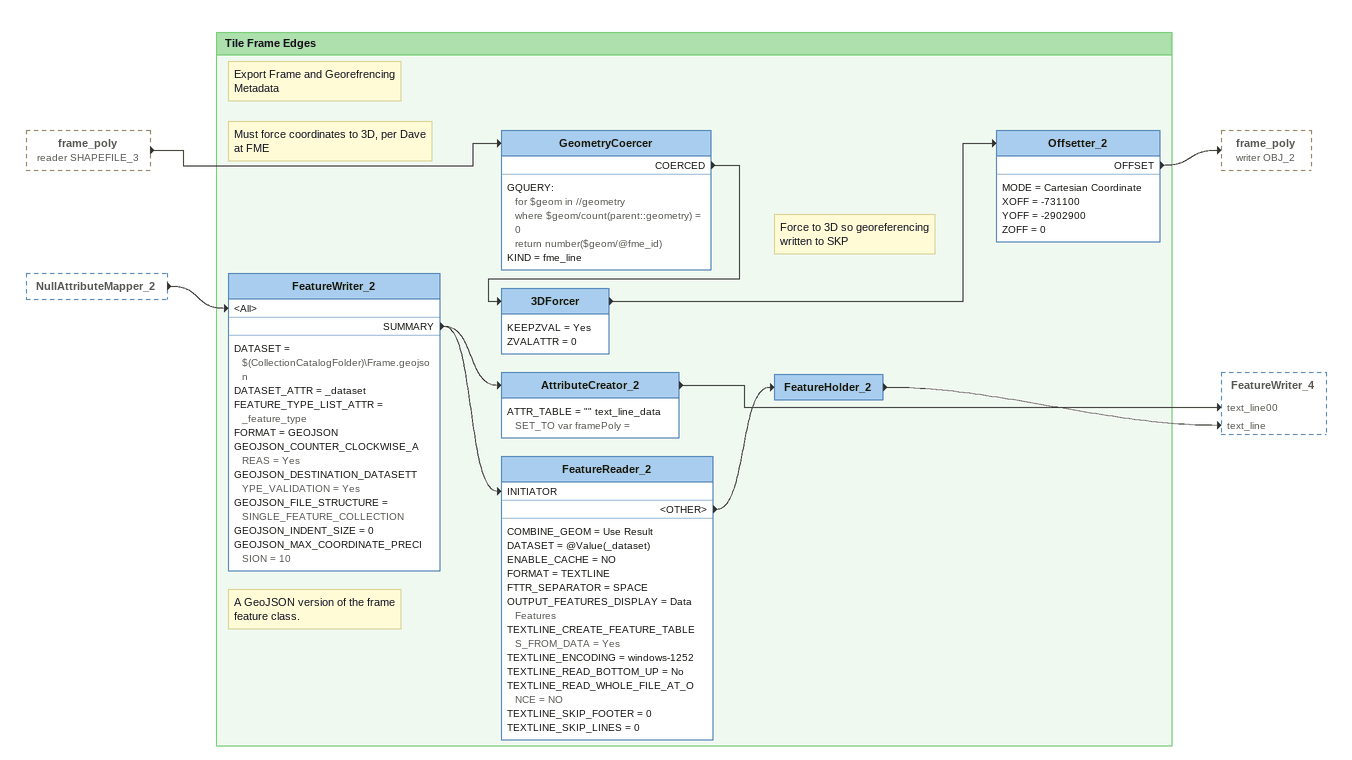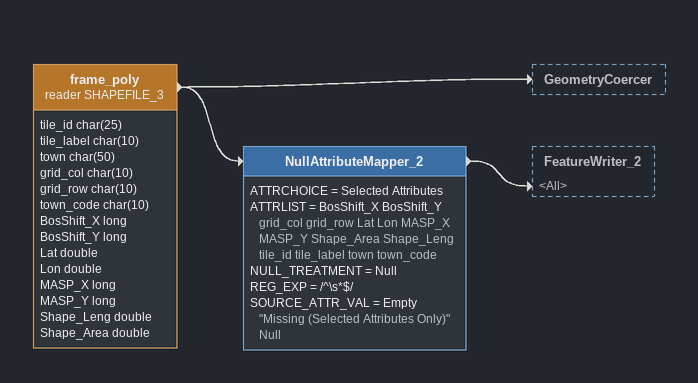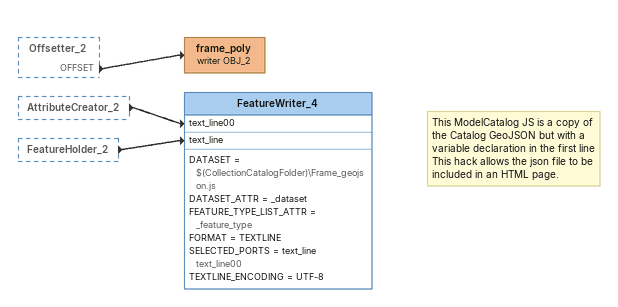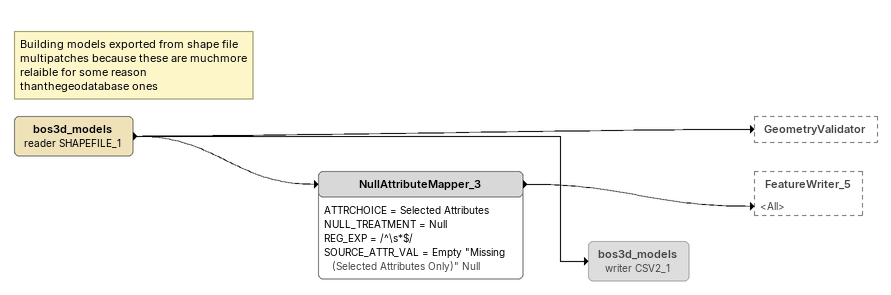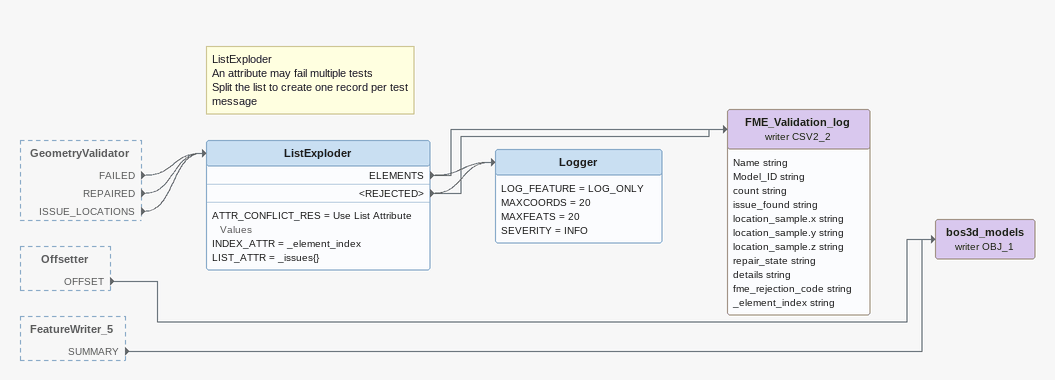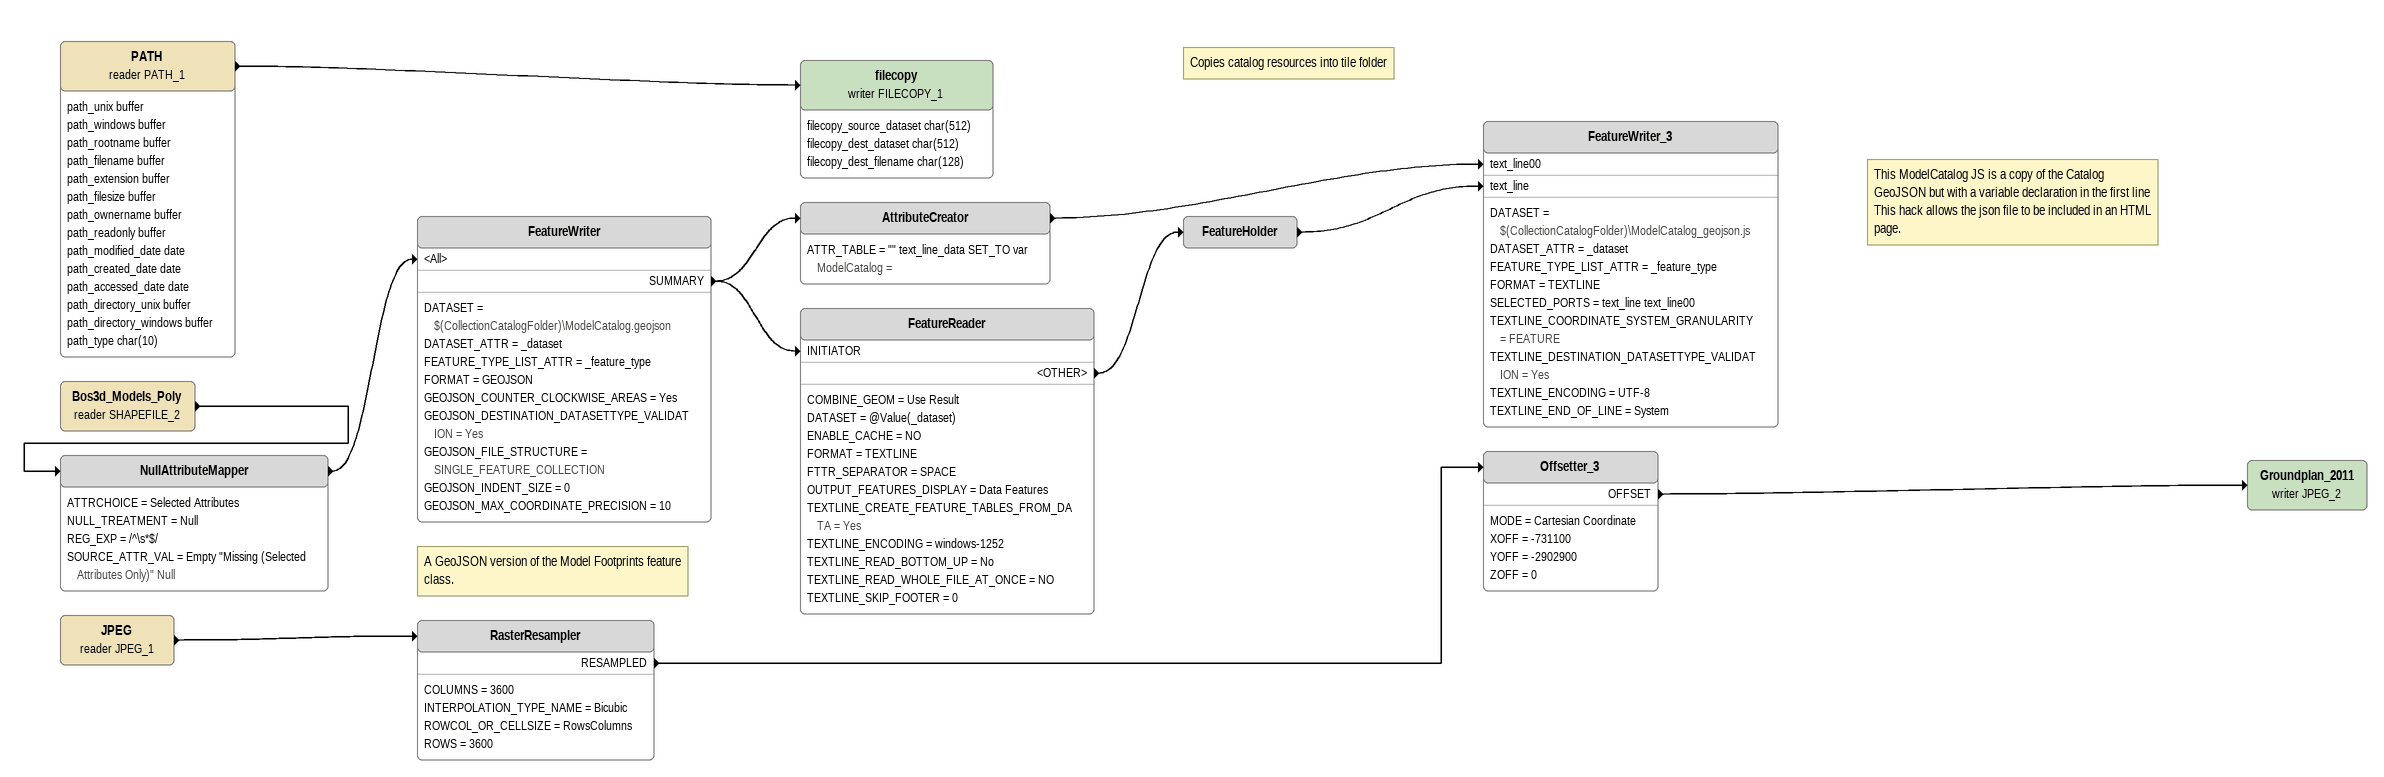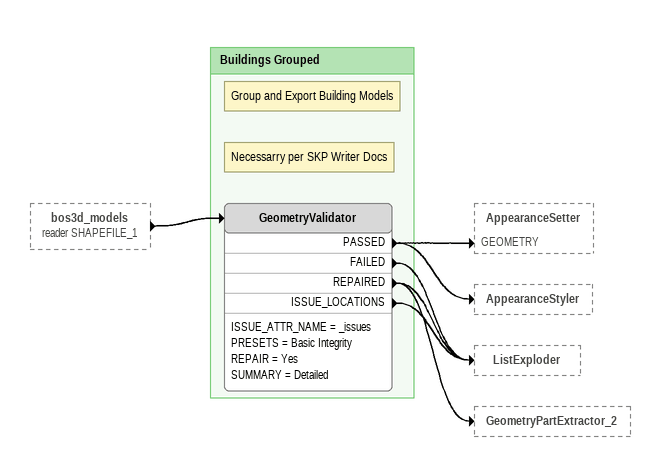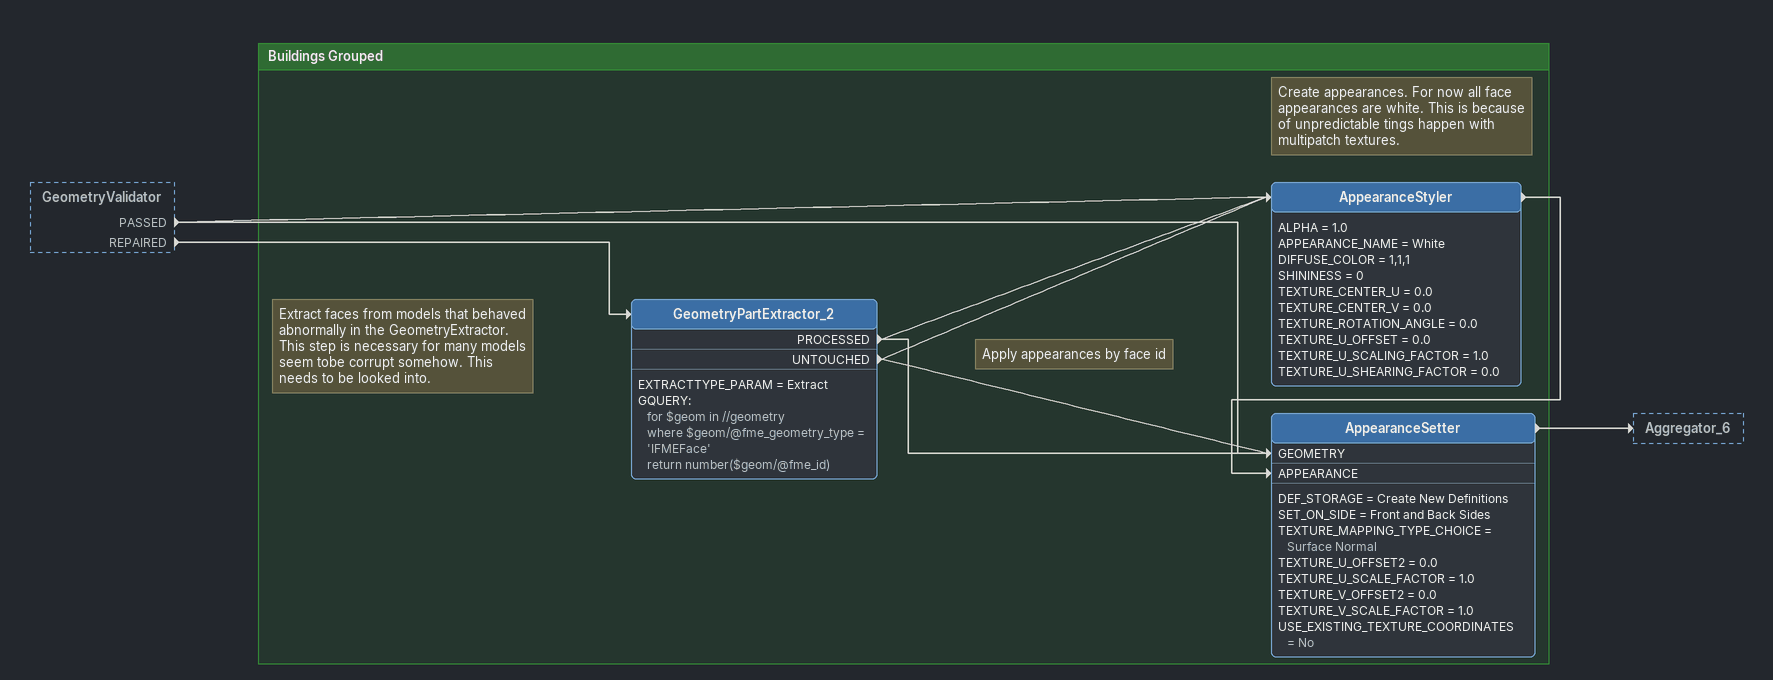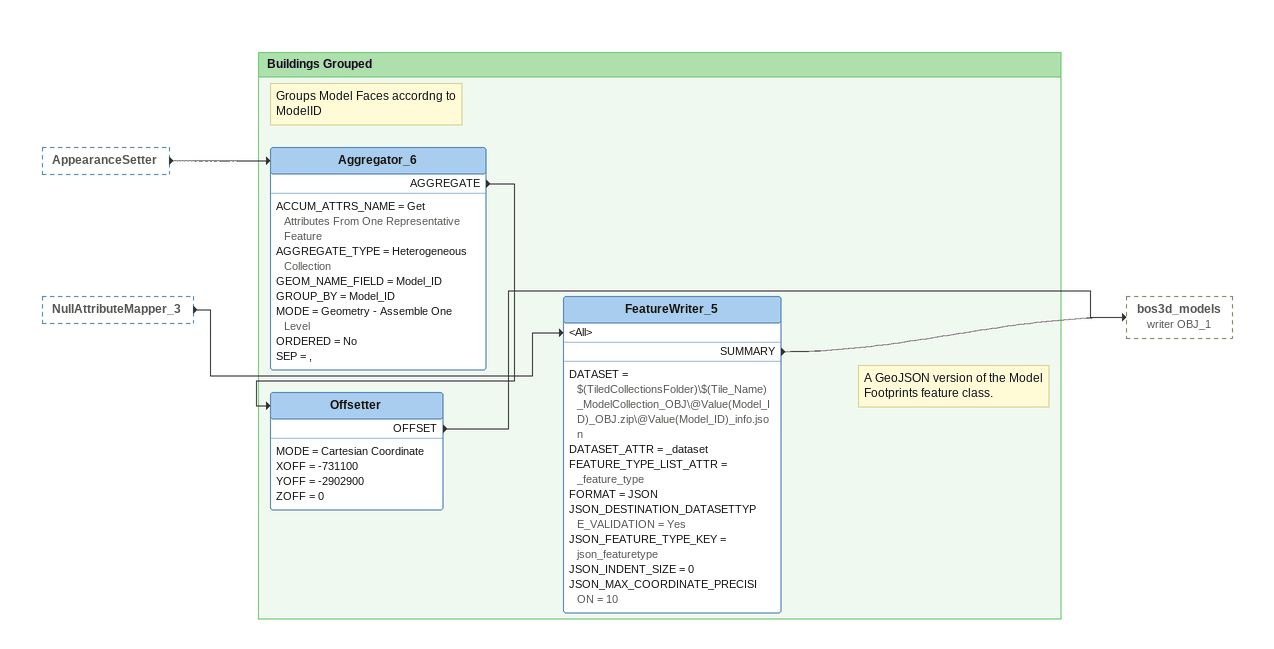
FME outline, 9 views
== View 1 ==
frame_poly (reader SHAPEFILE_3) [outside]
    -> GeometryCoercer
NullAttributeMapper_2 [outside]
    -> FeatureWriter_2 [<All>]

Bookmark: Tile Frame Edges
Note: Must force coordinates to 3D, per Dave at FME
GeometryCoercer
    GQUERY:
      for $geom in //geometry
      where $geom/count(parent::geometry) = 0
      return number($geom/@fme_id)
    KIND = fme_line
    COERCED -> 3DForcer
Note: Force to 3D so georeferencing / written to SKP
3DForcer
    KEEPZVAL = Yes
    ZVALATTR = 0
    -> Offsetter_2
Offsetter_2
    MODE = Cartesian Coordinate
    XOFF = -731100
    YOFF = -2902900
    ZOFF = 0
    OFFSET -> frame_poly (writer OBJ_2)
Note: Export Frame and Georefrencing Metadata
Note: A GeoJSON version of the frame feature class.
FeatureWriter_2
    DATASET = $(CollectionCatalogFolder)\Frame.geojson
    DATASET_ATTR = _dataset
    FEATURE_TYPE_LIST_ATTR = _feature_type
    FORMAT = GEOJSON
    GEOJSON_COUNTER_CLOCKWISE_AREAS = Yes
    GEOJSON_DESTINATION_DATASETTYPE_VALIDATION = Yes
    GEOJSON_FILE_STRUCTURE = SINGLE_FEATURE_COLLECTION
    GEOJSON_INDENT_SIZE = 0
    GEOJSON_MAX_COORDINATE_PRECISION = 10
    SUMMARY -> FeatureReader_2 [INITIATOR]
    SUMMARY -> AttributeCreator_2
AttributeCreator_2
    ATTR_TABLE = "" text_line_data SET_TO var framePoly =
    -> FeatureWriter_4 [text_line00]
FeatureReader_2
    COMBINE_GEOM = Use Result
    DATASET = @Value(_dataset)
    ENABLE_CACHE = NO
    FORMAT = TEXTLINE
    FTTR_SEPARATOR = SPACE
    OUTPUT_FEATURES_DISPLAY = Data Features
    TEXTLINE_CREATE_FEATURE_TABLES_FROM_DATA = Yes
    TEXTLINE_ENCODING = windows-1252
    TEXTLINE_READ_BOTTOM_UP = No
    TEXTLINE_READ_WHOLE_FILE_AT_ONCE = NO
    TEXTLINE_SKIP_FOOTER = 0
    TEXTLINE_SKIP_LINES = 0
    <OTHER> -> FeatureHolder_2
FeatureHolder_2
    -> FeatureWriter_4 [text_line]

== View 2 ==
frame_poly (reader SHAPEFILE_3)
    attributes: tile_id char(25), tile_label char(10), town char(50), grid_col char(10), grid_row char(10), town_code char(10), BosShift_X long, BosShift_Y long, Lat double, Lon double, MASP_X long, MASP_Y long, Shape_Leng double, Shape_Area double
    -> GeometryCoercer
    -> NullAttributeMapper_2
NullAttributeMapper_2
    ATTRCHOICE = Selected Attributes
    ATTRLIST = BosShift_X BosShift_Y grid_col grid_row Lat Lon MASP_X MASP_Y Shape_Area Shape_Leng tile_id tile_label town town_code
    NULL_TREATMENT = Null
    REG_EXP = /^\s*$/
    SOURCE_ATTR_VAL = Empty "Missing (Selected Attributes Only)" Null
    -> FeatureWriter_2 [<All>]

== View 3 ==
Offsetter_2 [outside]
    OFFSET -> frame_poly (writer OBJ_2)
AttributeCreator_2 [outside]
    -> FeatureWriter_4 [text_line00]
FeatureHolder_2 [outside]
    -> FeatureWriter_4 [text_line]
frame_poly (writer OBJ_2)
Note: This ModelCatalog JS is a copy of the Catalog GeoJSON but with a variable declaration in the first line This hack allows the json file to be included in an HTML page.
FeatureWriter_4
    DATASET = $(CollectionCatalogFolder)\Frame_geojson.js
    DATASET_ATTR = _dataset
    FEATURE_TYPE_LIST_ATTR = _feature_type
    FORMAT = TEXTLINE
    SELECTED_PORTS = text_line text_line00
    TEXTLINE_ENCODING = UTF-8

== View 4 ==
Note: Building models exported from shape file multipatches because these are muchmore relaible for some reason thanthegeodatabase ones
bos3d_models (reader SHAPEFILE_1)
    -> GeometryValidator
    -> bos3d_models (writer CSV2_1)
    -> NullAttributeMapper_3
NullAttributeMapper_3
    ATTRCHOICE = Selected Attributes
    NULL_TREATMENT = Null
    REG_EXP = /^\s*$/
    SOURCE_ATTR_VAL = Empty "Missing (Selected Attributes Only)" Null
    -> FeatureWriter_5 [<All>]
bos3d_models (writer CSV2_1) [off]

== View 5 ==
GeometryValidator [outside]
    FAILED -> ListExploder
    REPAIRED -> ListExploder
    ISSUE_LOCATIONS -> ListExploder
Offsetter [outside]
    OFFSET -> bos3d_models (writer OBJ_1)
FeatureWriter_5 [outside]
    SUMMARY -> bos3d_models (writer OBJ_1)
Note: ListExploder / An attribute may fail multiple tests / Split the list to create one record per test message
ListExploder
    ATTR_CONFLICT_RES = Use List Attribute Values
    INDEX_ATTR = _element_index
    LIST_ATTR = _issues{}
    ELEMENTS -> Logger
    ELEMENTS -> FME_Validation_log (writer CSV2_2)
    <REJECTED> -> Logger
    <REJECTED> -> FME_Validation_log (writer CSV2_2)
FME_Validation_log (writer CSV2_2)
    attributes: Name string, Model_ID string, count string, issue_found string, location_sample.x string, location_sample.y string, location_sample.z string, repair_state string, details string, fme_rejection_code string, _element_index string
Logger
    LOG_FEATURE = LOG_ONLY
    MAXCOORDS = 20
    MAXFEATS = 20
    SEVERITY = INFO
bos3d_models (writer OBJ_1)

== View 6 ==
PATH (reader PATH_1)
    attributes: path_unix buffer, path_windows buffer, path_rootname buffer, path_filename buffer, path_extension buffer, path_filesize buffer, path_ownername buffer, path_readonly buffer, path_modified_date date, path_created_date date, path_accessed_date date, path_directory_unix buffer, path_directory_windows buffer, path_type char(10)
    -> filecopy (writer FILECOPY_1)
Note: Copies catalog resources into tile folder
filecopy (writer FILECOPY_1)
    attributes: filecopy_source_dataset char(512), filecopy_dest_dataset char(512), filecopy_dest_filename char(128)
Bos3d_Models_Poly (reader SHAPEFILE_2)
    -> NullAttributeMapper
NullAttributeMapper
    ATTRCHOICE = Selected Attributes
    NULL_TREATMENT = Null
    REG_EXP = /^\s*$/
    SOURCE_ATTR_VAL = Empty "Missing (Selected Attributes Only)" Null
    -> FeatureWriter [<All>]
Note: A GeoJSON version of the Model Footprints feature class.
FeatureWriter
    DATASET = $(CollectionCatalogFolder)\ModelCatalog.geojson
    DATASET_ATTR = _dataset
    FEATURE_TYPE_LIST_ATTR = _feature_type
    FORMAT = GEOJSON
    GEOJSON_COUNTER_CLOCKWISE_AREAS = Yes
    GEOJSON_DESTINATION_DATASETTYPE_VALIDATION = Yes
    GEOJSON_FILE_STRUCTURE = SINGLE_FEATURE_COLLECTION
    GEOJSON_INDENT_SIZE = 0
    GEOJSON_MAX_COORDINATE_PRECISION = 10
    SUMMARY -> FeatureReader [INITIATOR]
    SUMMARY -> AttributeCreator
AttributeCreator
    ATTR_TABLE = "" text_line_data SET_TO var ModelCatalog =
    -> FeatureWriter_3 [text_line00]
FeatureReader
    COMBINE_GEOM = Use Result
    DATASET = @Value(_dataset)
    ENABLE_CACHE = NO
    FORMAT = TEXTLINE
    FTTR_SEPARATOR = SPACE
    OUTPUT_FEATURES_DISPLAY = Data Features
    TEXTLINE_CREATE_FEATURE_TABLES_FROM_DATA = Yes
    TEXTLINE_ENCODING = windows-1252
    TEXTLINE_READ_BOTTOM_UP = No
    TEXTLINE_READ_WHOLE_FILE_AT_ONCE = NO
    TEXTLINE_SKIP_FOOTER = 0
    <OTHER> -> FeatureHolder
FeatureHolder
    -> FeatureWriter_3 [text_line]
Note: This ModelCatalog JS is a copy of the Catalog GeoJSON but with a variable declaration in the first line This hack allows the json file to be included in an HTML page.
FeatureWriter_3
    DATASET = $(CollectionCatalogFolder)\ModelCatalog_geojson.js
    DATASET_ATTR = _dataset
    FEATURE_TYPE_LIST_ATTR = _feature_type
    FORMAT = TEXTLINE
    SELECTED_PORTS = text_line text_line00
    TEXTLINE_COORDINATE_SYSTEM_GRANULARITY = FEATURE
    TEXTLINE_DESTINATION_DATASETTYPE_VALIDATION = Yes
    TEXTLINE_ENCODING = UTF-8
    TEXTLINE_END_OF_LINE = System
JPEG (reader JPEG_1)
    -> RasterResampler
RasterResampler
    COLUMNS = 3600
    INTERPOLATION_TYPE_NAME = Bicubic
    ROWCOL_OR_CELLSIZE = RowsColumns
    ROWS = 3600
    RESAMPLED -> Offsetter_3
Offsetter_3
    MODE = Cartesian Coordinate
    XOFF = -731100
    YOFF = -2902900
    ZOFF = 0
    OFFSET -> Groundplan_2011 (writer JPEG_2)
Groundplan_2011 (writer JPEG_2)

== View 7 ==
bos3d_models (reader SHAPEFILE_1) [outside]
    -> GeometryValidator

Bookmark: Buildings Grouped
Note: Group and Export Building Models
Note: Necessarry per SKP Writer Docs
GeometryValidator
    ISSUE_ATTR_NAME = _issues
    PRESETS = Basic Integrity
    REPAIR = Yes
    SUMMARY = Detailed
    PASSED -> AppearanceSetter [GEOMETRY]
    PASSED -> AppearanceStyler
    FAILED -> ListExploder
    REPAIRED -> GeometryPartExtractor_2
    REPAIRED -> ListExploder
    ISSUE_LOCATIONS -> ListExploder

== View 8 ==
GeometryValidator [outside]
    PASSED -> AppearanceSetter [GEOMETRY]
    PASSED -> AppearanceStyler
    REPAIRED -> GeometryPartExtractor_2

Bookmark: Buildings Grouped
Note: Extract faces from models that behaved abnormally in the GeometryExtractor. This step is necessary for many models seem tobe corrupt somehow. This needs to be looked into.
GeometryPartExtractor_2
    EXTRACTTYPE_PARAM = Extract
    GQUERY:
      for $geom in //geometry
      where $geom/@fme_geometry_type = 'IFMEFace'
      return number($geom/@fme_id)
    PROCESSED -> AppearanceStyler
    PROCESSED -> AppearanceSetter [GEOMETRY]
    UNTOUCHED -> AppearanceStyler
    UNTOUCHED -> AppearanceSetter [GEOMETRY]
Note: Create appearances. For now all face appearances are white. This is because of unpredictable tings happen with multipatch textures.
AppearanceStyler
    ALPHA = 1.0
    APPEARANCE_NAME = White
    DIFFUSE_COLOR = 1,1,1
    SHININESS = 0
    TEXTURE_CENTER_U = 0.0
    TEXTURE_CENTER_V = 0.0
    TEXTURE_ROTATION_ANGLE = 0.0
    TEXTURE_U_OFFSET = 0.0
    TEXTURE_U_SCALING_FACTOR = 1.0
    TEXTURE_U_SHEARING_FACTOR = 0.0
    -> AppearanceSetter [APPEARANCE]
Note: Apply appearances by face id
AppearanceSetter
    DEF_STORAGE = Create New Definitions
    SET_ON_SIDE = Front and Back Sides
    TEXTURE_MAPPING_TYPE_CHOICE = Surface Normal
    TEXTURE_U_OFFSET2 = 0.0
    TEXTURE_U_SCALE_FACTOR = 1.0
    TEXTURE_V_OFFSET2 = 0.0
    TEXTURE_V_SCALE_FACTOR = 1.0
    USE_EXISTING_TEXTURE_COORDINATES = No
    -> Aggregator_6

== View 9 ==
AppearanceSetter [outside]
    -> Aggregator_6
NullAttributeMapper_3 [outside]
    -> FeatureWriter_5 [<All>]

Bookmark: Buildings Grouped
Note: Groups Model Faces accordng to ModelID
Aggregator_6
    ACCUM_ATTRS_NAME = Get Attributes From One Representative Feature
    AGGREGATE_TYPE = Heterogeneous Collection
    GEOM_NAME_FIELD = Model_ID
    GROUP_BY = Model_ID
    MODE = Geometry - Assemble One Level
    ORDERED = No
    SEP = ,
    AGGREGATE -> Offsetter
Offsetter
    MODE = Cartesian Coordinate
    XOFF = -731100
    YOFF = -2902900
    ZOFF = 0
    OFFSET -> bos3d_models (writer OBJ_1)
Note: A GeoJSON version of the Model Footprints feature class.
FeatureWriter_5
    DATASET = $(TiledCollectionsFolder)\$(Tile_Name)_ModelCollection_OBJ\@Value(Model_ID)_OBJ.zip\@Value(Model_ID)_info.json
    DATASET_ATTR = _dataset
    FEATURE_TYPE_LIST_ATTR = _feature_type
    FORMAT = JSON
    JSON_DESTINATION_DATASETTYPE_VALIDATION = Yes
    JSON_FEATURE_TYPE_KEY = json_featuretype
    JSON_INDENT_SIZE = 0
    JSON_MAX_COORDINATE_PRECISION = 10
    SUMMARY -> bos3d_models (writer OBJ_1)
